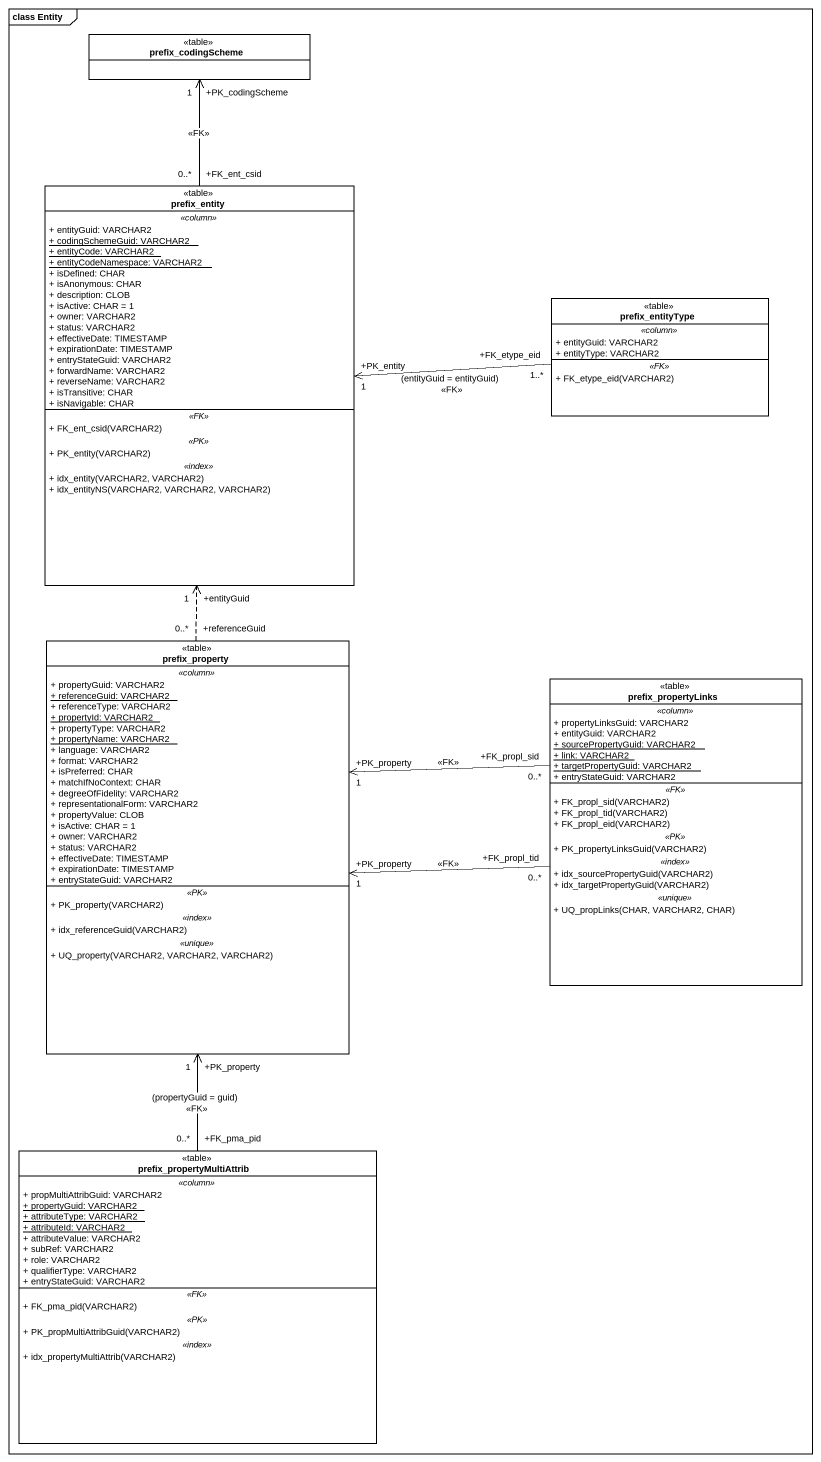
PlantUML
@startuml
mainframe class Entity
hide circle
hide empty members
skinparam classAttributeIconSize 0
class prefix_codingScheme <<table>> #FFFFFF
class prefix_entity <<table>> #FFFFFF {
  .. <<column>> ..
  + entityGuid: VARCHAR2
  {static} + codingSchemeGuid: VARCHAR2
  {static} + entityCode: VARCHAR2
  {static} + entityCodeNamespace: VARCHAR2
  + isDefined: CHAR
  + isAnonymous: CHAR
  + description: CLOB
  + isActive: CHAR = 1
  + owner: VARCHAR2
  + status: VARCHAR2
  + effectiveDate: TIMESTAMP
  + expirationDate: TIMESTAMP
  + entryStateGuid: VARCHAR2
  + forwardName: VARCHAR2
  + reverseName: VARCHAR2
  + isTransitive: CHAR
  + isNavigable: CHAR
  .. <<FK>> ..
  + FK_ent_csid(VARCHAR2)
  .. <<PK>> ..
  + PK_entity(VARCHAR2)
  .. <<index>> ..
  + idx_entity(VARCHAR2, VARCHAR2)
  + idx_entityNS(VARCHAR2, VARCHAR2, VARCHAR2)
}
class prefix_entityType <<table>> #FFFFFF {
  .. <<column>> ..
  + entityGuid: VARCHAR2
  + entityType: VARCHAR2
  .. <<FK>> ..
  + FK_etype_eid(VARCHAR2)
}
class prefix_property <<table>> #FFFFFF {
  .. <<column>> ..
  + propertyGuid: VARCHAR2
  {static} + referenceGuid: VARCHAR2
  + referenceType: VARCHAR2
  {static} + propertyId: VARCHAR2
  + propertyType: VARCHAR2
  {static} + propertyName: VARCHAR2
  + language: VARCHAR2
  + format: VARCHAR2
  + isPreferred: CHAR
  + matchIfNoContext: CHAR
  + degreeOfFidelity: VARCHAR2
  + representationalForm: VARCHAR2
  + propertyValue: CLOB
  + isActive: CHAR = 1
  + owner: VARCHAR2
  + status: VARCHAR2
  + effectiveDate: TIMESTAMP
  + expirationDate: TIMESTAMP
  + entryStateGuid: VARCHAR2
  .. <<PK>> ..
  + PK_property(VARCHAR2)
  .. <<index>> ..
  + idx_referenceGuid(VARCHAR2)
  .. <<unique>> ..
  + UQ_property(VARCHAR2, VARCHAR2, VARCHAR2)
}
class prefix_propertyLinks <<table>> #FFFFFF {
  .. <<column>> ..
  + propertyLinksGuid: VARCHAR2
  + entityGuid: VARCHAR2
  {static} + sourcePropertyGuid: VARCHAR2
  {static} + link: VARCHAR2
  {static} + targetPropertyGuid: VARCHAR2
  + entryStateGuid: VARCHAR2
  .. <<FK>> ..
  + FK_propl_sid(VARCHAR2)
  + FK_propl_tid(VARCHAR2)
  + FK_propl_eid(VARCHAR2)
  .. <<PK>> ..
  + PK_propertyLinksGuid(VARCHAR2)
  .. <<index>> ..
  + idx_sourcePropertyGuid(VARCHAR2)
  + idx_targetPropertyGuid(VARCHAR2)
  .. <<unique>> ..
  + UQ_propLinks(CHAR, VARCHAR2, CHAR)
}
class prefix_propertyMultiAttrib <<table>> #FFFFFF {
  .. <<column>> ..
  + propMultiAttribGuid: VARCHAR2
  {static} + propertyGuid: VARCHAR2
  {static} + attributeType: VARCHAR2
  {static} + attributeId: VARCHAR2
  + attributeValue: VARCHAR2
  + subRef: VARCHAR2
  + role: VARCHAR2
  + qualifierType: VARCHAR2
  + entryStateGuid: VARCHAR2
  .. <<FK>> ..
  + FK_pma_pid(VARCHAR2)
  .. <<PK>> ..
  + PK_propMultiAttribGuid(VARCHAR2)
  .. <<index>> ..
  + idx_propertyMultiAttrib(VARCHAR2)
}
prefix_entity "+FK_ent_csid\n0..*" -up-> "+PK_codingScheme\n1" prefix_codingScheme : <<FK>>
prefix_entityType "+FK_etype_eid\n1..*" -left-> "+PK_entity\n1" prefix_entity : (entityGuid = entityGuid)\n<<FK>>
prefix_property "+referenceGuid\n0..*" .up.> "+entityGuid\n1" prefix_entity
prefix_propertyLinks "+FK_propl_sid\n0..*" -left-> "+PK_property\n1" prefix_property : <<FK>>
prefix_propertyLinks "+FK_propl_tid\n0..*" -left-> "+PK_property\n1" prefix_property : <<FK>>
prefix_propertyMultiAttrib "+FK_pma_pid\n0..*" -up-> "+PK_property\n1" prefix_property : (propertyGuid = guid)\n<<FK>>
@enduml
